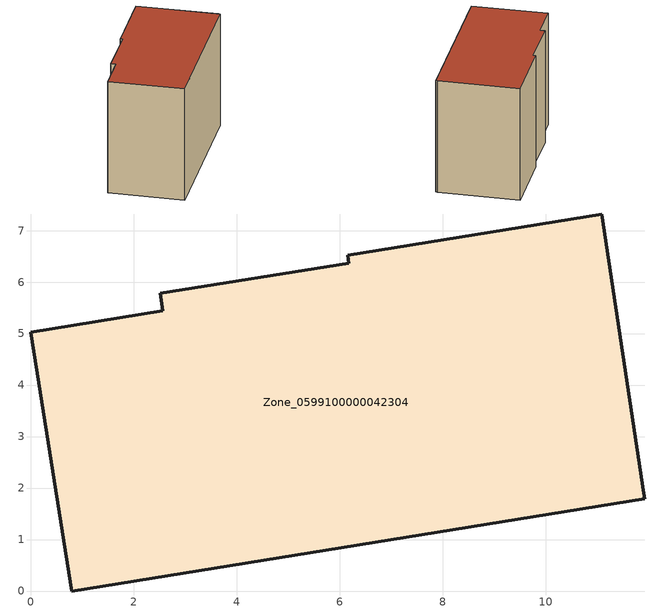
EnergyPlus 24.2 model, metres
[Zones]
Zone_0599100000042304
 floor ground (C_G): 11.09,7.32 11.91,1.9 11.93,1.79 0.8,0 0,5.02 2.57,5.44 2.52,5.78 6.18,6.36 6.16,6.52 z0
 wall outside (C_F): 11.91,1.9 11.09,7.32 6.16,6.52 6.18,6.36 2.52,5.78 2.57,5.44 0,5.02 0.8,0 11.93,1.79 11.91,1.9 z0:8
 roof outside (C_R): 11.93,1.79 11.91,1.9 11.09,7.32 6.16,6.52 6.18,6.36 2.52,5.78 2.57,5.44 0,5.02 0.8,0 z8
[BUILDING]
Pand.0599100000042304: North Axis=0; Terrain=City; Loads Convergence Tolerance Value=0.04; Temperature Convergence Tolerance Value=0.4; Solar Distribution=FullExterior; Maximum Number of Warmup Days=25; Minimum Number of Warmup Days=1
[Site:Location]
Rotterdam.The.Hague.AP_ZH_NLD Design_Conditions: Latitude=51.96; Longitude=4.45; Time Zone=1; Elevation=-4.5
[SITE:GROUNDTEMPERATURE:BUILDINGSURFACE]
18, 18, 18, 18, 18, 18, 18, 18, 18, 18, 18, 18
[MATERIAL] Thermal Absorptance=0.9; Solar Absorptance=0.7; Visible Absorptance=0.7
Name | Roughness | Thickness | Conductivity | Density | Specific Heat
G.TI.1975-1991 | MediumSmooth | 0.15 | 0.288461 | 540 | 1210
F.TI.1975-1991 | Rough | 0.3 | 0.230769 | 1920 | 840
R.TI.1975-1991 | MediumRough | 0.2 | 0.153846 | 1500 | 1000
[CONSTRUCTION]
C_G: G.TI.1975-1991
C_F: F.TI.1975-1991
C_R: R.TI.1975-1991
[ZONE]
Zone_0599100000042304: Type=1; Multiplier=1; Ceiling Height=Autocalculate; Volume=Autocalculate; Floor Area=autocalculate; Part of Total Floor Area=Yes
[ZONEINFILTRATION:DESIGNFLOWRATE]
Infil_Zone_0599100000042304: Zone or ZoneList or Space or SpaceList=Zone_0599100000042304; Schedule=AlwaysOn; Design Flow Rate Calculation Method=Flow/Area; Flow Rate per Floor Area=0.003; Constant Term Coefficient=1; Temperature Term Coefficient=0; Velocity Term Coefficient=0; Velocity Squared Term Coefficient=0
[HVACTEMPLATE:ZONE:IDEALLOADSAIRSYSTEM]
Zone_0599100000042304: Maximum Heating Supply Air Temperature=50; Minimum Cooling Supply Air Temperature=13; Maximum Heating Supply Air Humidity Ratio=0.0156; Minimum Cooling Supply Air Humidity Ratio=0.0077; Heating Limit=NoLimit; Cooling Limit=NoLimit; Dehumidification Control Type=ConstantSensibleHeatRatio; Cooling Sensible Heat Ratio=0.7; Dehumidification Setpoint=60; Humidification Control Type=None; Humidification Setpoint=30; Outdoor Air Method=None; Outdoor Air Flow Rate per Person=0.00944; Outdoor Air Flow Rate per Zone Floor Area=0; Outdoor Air Flow Rate per Zone=0; Demand Controlled Ventilation Type=None; Outdoor Air Economizer Type=NoEconomizer; Heat Recovery Type=None; Sensible Heat Recovery Effectiveness=0.7; Latent Heat Recovery Effectiveness=0.65
[ZONECONTROL:THERMOSTAT]
ThermostatControl_Zone_0599100000042304: Zone or ZoneList=Zone_0599100000042304; Control Type Schedule=DualSetpointControlType; Control 1=Thermostat_Zone_0599100000042304; Temperature Difference Between Cutout And Setpoint=0
[THERMOSTATSETPOINT:DUALSETPOINT]
Thermostat_Zone_0599100000042304: Heating Setpoint Temperature Schedule=HeatingSetpoint_Zone_0599100000042304; Cooling Setpoint Temperature Schedule=CoolingSetpoint_Zone_0599100000042304
[SCHEDULE:COMPACT]
HeatingSetpoint_Zone_0599100000042304: Through: 12/31, For: AllDays, Until: 24:00, 21
CoolingSetpoint_Zone_0599100000042304: Through: 12/31, For: AllDays, Until: 24:00, 24
DualSetpointControlType: Through: 12/31, For: AllDays, Until: 24:00, 4
AlwaysOn: Through: 12/31, For: AllDays, Until: 24:00, 1
